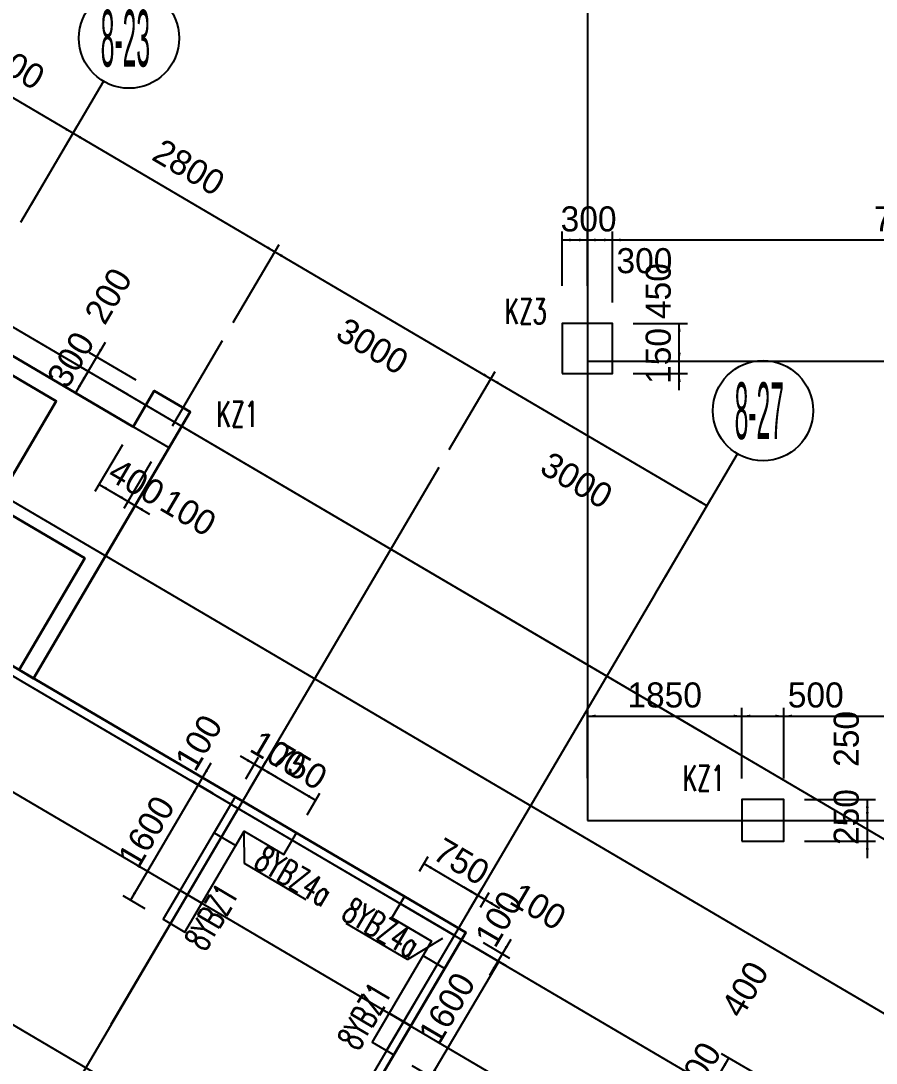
# Model space of a CAD drawing. Extents: x 19107 to 699106, y -67310 to 245688.
# Drawn here: x 627979 to 638214, y 164682 to 177162 of the extents above; entities that cross this region are included whole.
import ezdxf

# ---------------------------------------------------------------- set-up
doc = ezdxf.new("R2010")
doc.units = 0
doc.header["$LTSCALE"] = 100
doc.header["$MEASUREMENT"] = 0
for name, color, linetype in [('AXIS', 3, 'Continuous'), ('DIM', 3, 'Continuous'), ('DOTE', 253, 'Continuous'), ('L-AXIS', 3, 'Continuous'), ('wall-主楼', 2, 'Continuous'), ('小尺寸', 4, 'Continuous'), ('网格', 253, 'Continuous'), ('边缘构件标注', 1, 'Continuous')]:
    doc.layers.add(name, color=color, linetype=linetype)
doc.layers.add('Select Column Frame Line', color=7, linetype='Continuous', lineweight=0)
doc.layers.add('Select Column Frame Position', color=7, linetype='Continuous', lineweight=0)
doc.styles.get("Standard").update_dxf_attribs({"font": 'standard'})
doc.styles.add('汉字', font='汉字')
doc.dimstyles.get("Standard").update_dxf_attribs({"dimtxt": 300, "dimasz": 100, "dimexe": 100, "dimexo": 250, "dimgap": 100, "dimtad": 0, "dimtoh": 1, "dimdec": 0, "dimdsep": 46, "dimcen": 0.09, "dimclrt": 7, "dimadec": 0, "dimazin": 0, "dimtfac": 1, "dimtdec": 4, "dimtofl": 0, "dimtmove": 0, "dimatfit": 3, "dimfxl": 1, "dimtolj": 1, "dimtzin": 0, "dimarcsym": 0})

# ---------------------------------------------------------------- blocks, each defined once
blk = doc.blocks.new('*D5253')
at = {"layer": 'L-AXIS', "color": 0, "linetype": 'ByBlock', "lineweight": -2}
for p, q in [((633106, 172028), (633655, 172962)), ((633605, 172876), (636191, 171355)), ((635692, 170507), (636241, 171441))]:
    blk.add_line(p, q, dxfattribs=at)
for points in [[(633605, 172876), (633699, 172839), (633682, 172811)], [(636191, 171355), (636096, 171391), (636113, 171420)]]:
    blk.add_solid(points, dxfattribs=at)
at = {"layer": 'L-AXIS', "color": 7, "linetype": 'Continuous', "lineweight": -2, "insert": (634630, 171660), "char_height": 300, "width": 780, "attachment_point": 5, "rotation": 329.5454, "style": '汉字'}
blk.add_mtext('3000', dxfattribs=at)
blk = doc.blocks.new('*D2296')
at = {"layer": 'L-AXIS', "color": 0, "linetype": 'ByBlock', "lineweight": -2}
for p, q in [((628106, 174967), (628655, 175902)), ((628605, 175815), (631018, 174396)), ((630520, 173548), (631069, 174482))]:
    blk.add_line(p, q, dxfattribs=at)
for points in [[(628605, 175815), (628699, 175779), (628683, 175750)], [(631018, 174396), (630924, 174433), (630941, 174461)]]:
    blk.add_solid(points, dxfattribs=at)
at = {"layer": 'L-AXIS', "color": 7, "linetype": 'Continuous', "lineweight": -2, "insert": (629989, 175408), "char_height": 300, "width": 780, "attachment_point": 5, "rotation": 329.5454, "style": '汉字'}
blk.add_mtext('2800', dxfattribs=at)
blk = doc.blocks.new('*D2615')
at = {"layer": 'L-AXIS', "color": 0, "linetype": 'ByBlock', "lineweight": -2}
for p, q in [((626210, 176082), (626759, 177017)), ((626708, 176931), (628605, 175815)), ((628106, 174967), (628655, 175902))]:
    blk.add_line(p, q, dxfattribs=at)
for points in [[(626708, 176931), (626803, 176894), (626786, 176865)], [(628605, 175815), (628510, 175852), (628527, 175880)]]:
    blk.add_solid(points, dxfattribs=at)
at = {"layer": 'L-AXIS', "color": 7, "linetype": 'Continuous', "lineweight": -2, "insert": (627834, 176675), "char_height": 300, "width": 780, "attachment_point": 5, "rotation": 329.5454, "style": '汉字'}
blk.add_mtext('2200', dxfattribs=at)
blk = doc.blocks.new('_AXISO')
blk.add_circle((0, 0), 0.5)
blk = doc.blocks.new('*D2939')
at = {"layer": 'L-AXIS', "color": 0, "linetype": 'ByBlock', "lineweight": -2}
for p, q in [((630520, 173548), (631069, 174482)), ((631018, 174396), (633605, 172876)), ((633106, 172028), (633655, 172962))]:
    blk.add_line(p, q, dxfattribs=at)
for points in [[(631018, 174396), (631113, 174360), (631096, 174331)], [(633605, 172876), (633510, 172912), (633527, 172941)]]:
    blk.add_solid(points, dxfattribs=at)
at = {"layer": 'L-AXIS', "color": 7, "linetype": 'Continuous', "lineweight": -2, "insert": (632187, 173266), "char_height": 300, "width": 780, "attachment_point": 5, "rotation": 329.5454, "style": '汉字'}
blk.add_mtext('3000', dxfattribs=at)
blk = doc.blocks.new('*D2173')
at = {"layer": '小尺寸', "color": 0, "linetype": 'ByBlock', "lineweight": -2}
for p, q in [((630254, 168273), (630000, 167842)), ((630330, 167996), (630066, 168151)), ((630279, 167910), (630016, 168065))]:
    blk.add_line(p, q, dxfattribs=at)
for points in [[(630152, 168100), (630189, 168195), (630218, 168178)], [(630102, 168014), (630065, 167919), (630037, 167936)]]:
    blk.add_solid(points, dxfattribs=at)
at = {"layer": '小尺寸', "color": 7, "linetype": 'Continuous', "lineweight": -2, "insert": (630108, 168519), "char_height": 300, "width": 476.67, "attachment_point": 5, "rotation": 59.5454, "style": '汉字'}
blk.add_mtext('100', dxfattribs=at)
blk = doc.blocks.new('*D5170')
at = {"layer": '小尺寸', "color": 0, "linetype": 'ByBlock', "lineweight": -2}
for p, q in [((630102, 168014), (629291, 166635)), ((630279, 167910), (630016, 168065)), ((629468, 166531), (629205, 166686))]:
    blk.add_line(p, q, dxfattribs=at)
for points in [[(630102, 168014), (630065, 167919), (630037, 167936)], [(629291, 166635), (629327, 166729), (629356, 166713)]]:
    blk.add_solid(points, dxfattribs=at)
at = {"layer": '小尺寸', "color": 7, "linetype": 'Continuous', "lineweight": -2, "insert": (629481, 167451), "char_height": 300, "width": 685, "attachment_point": 5, "rotation": 59.5454, "style": '汉字'}
blk.add_mtext('1600', dxfattribs=at)
blk = doc.blocks.new('*D190')
at = {"layer": '小尺寸', "color": 0, "linetype": 'ByBlock', "lineweight": -2}
for p, q in [((630602, 168361), (631033, 168108)), ((630672, 168085), (630825, 168346)), ((630707, 167948), (630911, 168295))]:
    blk.add_line(p, q, dxfattribs=at)
for points in [[(630775, 168260), (630680, 168296), (630697, 168325)], [(630861, 168209), (630955, 168173), (630939, 168144)]]:
    blk.add_solid(points, dxfattribs=at)
at = {"layer": '小尺寸', "color": 7, "linetype": 'Continuous', "lineweight": -2, "insert": (631062, 168381), "char_height": 300, "width": 476.67, "attachment_point": 5, "rotation": 329.5454, "style": '汉字'}
blk.add_mtext('100', dxfattribs=at)
blk = doc.blocks.new('*D519')
at = {"layer": '小尺寸', "color": 0, "linetype": 'ByBlock', "lineweight": -2}
for p, q in [((630707, 167948), (630911, 168295)), ((630861, 168209), (631507, 167829)), ((631404, 167654), (631558, 167915))]:
    blk.add_line(p, q, dxfattribs=at)
for points in [[(630861, 168209), (630955, 168173), (630939, 168144)], [(631507, 167829), (631413, 167865), (631430, 167894)]]:
    blk.add_solid(points, dxfattribs=at)
at = {"layer": '小尺寸', "color": 7, "linetype": 'Continuous', "lineweight": -2, "insert": (631311, 168235), "char_height": 300, "width": 566.67, "attachment_point": 5, "rotation": 329.5454, "style": '汉字'}
blk.add_mtext('750', dxfattribs=at)
blk = doc.blocks.new('*D4368')
at = {"layer": '小尺寸', "color": 0, "linetype": 'ByBlock', "lineweight": -2}
for p, q in [((632748, 166980), (632852, 167157)), ((632802, 167071), (633448, 166691)), ((633344, 166514), (633499, 166777))]:
    blk.add_line(p, q, dxfattribs=at)
for points in [[(632802, 167071), (632896, 167035), (632879, 167006)], [(633448, 166691), (633354, 166727), (633370, 166756)]]:
    blk.add_solid(points, dxfattribs=at)
at = {"layer": '小尺寸', "color": 7, "linetype": 'Continuous', "lineweight": -2, "insert": (633252, 167096), "char_height": 300, "width": 566.67, "attachment_point": 5, "rotation": 329.5454, "style": '汉字'}
blk.add_mtext('750', dxfattribs=at)
blk = doc.blocks.new('*D4703')
at = {"layer": '小尺寸', "color": 0, "linetype": 'ByBlock', "lineweight": -2}
for p, q in [((633276, 166792), (633707, 166539)), ((633344, 166514), (633499, 166777)), ((633481, 166549), (633585, 166726))]:
    blk.add_line(p, q, dxfattribs=at)
for points in [[(633448, 166691), (633354, 166727), (633370, 166756)], [(633534, 166640), (633629, 166604), (633612, 166575)]]:
    blk.add_solid(points, dxfattribs=at)
at = {"layer": '小尺寸', "color": 7, "linetype": 'Continuous', "lineweight": -2, "insert": (634170, 166557), "char_height": 300, "width": 476.67, "attachment_point": 5, "rotation": 329.5454, "style": '汉字'}
blk.add_mtext('100', dxfattribs=at)
blk = doc.blocks.new('*D5032')
at = {"layer": '小尺寸', "color": 0, "linetype": 'ByBlock', "lineweight": -2}
for p, q in [((633511, 166125), (633827, 165940)), ((633842, 166163), (633589, 165732)), ((633375, 166090), (633776, 165854))]:
    blk.add_line(p, q, dxfattribs=at)
for points in [[(633741, 165990), (633777, 166085), (633806, 166068)], [(633690, 165904), (633654, 165810), (633625, 165826)]]:
    blk.add_solid(points, dxfattribs=at)
at = {"layer": '小尺寸', "color": 7, "linetype": 'Continuous', "lineweight": -2, "insert": (633697, 166409), "char_height": 300, "width": 476.67, "attachment_point": 5, "rotation": 59.5454, "style": '汉字'}
blk.add_mtext('100', dxfattribs=at)
blk = doc.blocks.new('*D60')
at = {"layer": '小尺寸', "color": 0, "linetype": 'ByBlock', "lineweight": -2}
for p, q in [((633382, 166085), (633784, 165849)), ((633698, 165900), (632887, 164520)), ((632657, 164655), (632973, 164470))]:
    blk.add_line(p, q, dxfattribs=at)
for points in [[(633698, 165900), (633661, 165805), (633633, 165822)], [(632887, 164520), (632923, 164615), (632952, 164598)]]:
    blk.add_solid(points, dxfattribs=at)
at = {"layer": '小尺寸', "color": 7, "linetype": 'Continuous', "lineweight": -2, "insert": (633077, 165337), "char_height": 300, "width": 685, "attachment_point": 5, "rotation": 59.5454, "style": '汉字'}
blk.add_mtext('1600', dxfattribs=at)
blk = doc.blocks.new('*D4108')
at = {"layer": 'DIM', "color": 0, "linetype": 'ByBlock', "lineweight": -2}
for p, q in [((636608, 168088), (636608, 168938)), ((637108, 168088), (637108, 168938)), ((636608, 168838), (637108, 168838))]:
    blk.add_line(p, q, dxfattribs=at)
for points in [[(636608, 168838), (636708, 168855), (636708, 168821)], [(637108, 168838), (637008, 168821), (637008, 168855)]]:
    blk.add_solid(points, dxfattribs=at)
at = {"layer": 'DIM', "color": 7, "linetype": 'Continuous', "lineweight": -2, "insert": (637491, 169088), "char_height": 300, "width": 566.67, "attachment_point": 5, "style": '汉字'}
blk.add_mtext('500', dxfattribs=at)
blk = doc.blocks.new('*D4446')
at = {"layer": 'DIM', "color": 0, "linetype": 'ByBlock', "lineweight": -2}
for p, q in [((637358, 167838), (638208, 167838)), ((638108, 167838), (638108, 167588)), ((637358, 167588), (638208, 167588))]:
    blk.add_line(p, q, dxfattribs=at)
for points in [[(638108, 167838), (638125, 167738), (638091, 167738)], [(638108, 167588), (638091, 167688), (638125, 167688)]]:
    blk.add_solid(points, dxfattribs=at)
at = {"layer": 'DIM', "color": 7, "linetype": 'Continuous', "lineweight": -2, "insert": (637858, 168564), "char_height": 300, "width": 566.67, "attachment_point": 5, "rotation": 90, "style": '汉字'}
blk.add_mtext('250', dxfattribs=at)
blk = doc.blocks.new('*D4791')
at = {"layer": 'DIM', "color": 0, "linetype": 'ByBlock', "lineweight": -2}
for p, q in [((638108, 167788), (638108, 167138)), ((637358, 167588), (638208, 167588)), ((637358, 167338), (638208, 167338))]:
    blk.add_line(p, q, dxfattribs=at)
for points in [[(638108, 167588), (638091, 167688), (638125, 167688)], [(638108, 167338), (638125, 167238), (638091, 167238)]]:
    blk.add_solid(points, dxfattribs=at)
at = {"layer": 'DIM', "color": 7, "linetype": 'Continuous', "lineweight": -2, "insert": (637858, 167628), "char_height": 300, "width": 566.67, "attachment_point": 5, "rotation": 90, "style": '汉字'}
blk.add_mtext('250', dxfattribs=at)
blk = doc.blocks.new('*D2337')
at = {"layer": 'DIM', "color": 0, "linetype": 'ByBlock', "lineweight": -2}
for p, q in [((636451, 164745), (636248, 164400)), ((636925, 164466), (636365, 164795)), ((636723, 164121), (636162, 164451))]:
    blk.add_line(p, q, dxfattribs=at)
for points in [[(636451, 164745), (636415, 164650), (636386, 164667)], [(636248, 164400), (636285, 164495), (636313, 164478)]]:
    blk.add_solid(points, dxfattribs=at)
at = {"layer": 'DIM', "color": 7, "linetype": 'Continuous', "lineweight": -2, "insert": (636644, 165567), "char_height": 300, "width": 576.67, "attachment_point": 5, "rotation": 59.5454, "style": '汉字'}
blk.add_mtext('400', dxfattribs=at)
blk = doc.blocks.new('*D2646')
at = {"layer": 'DIM', "color": 0, "linetype": 'ByBlock', "lineweight": -2}
for p, q in [((636350, 164572), (636096, 164141)), ((636672, 164035), (636112, 164364)), ((636723, 164121), (636162, 164451))]:
    blk.add_line(p, q, dxfattribs=at)
for points in [[(636248, 164400), (636285, 164495), (636313, 164478)], [(636198, 164314), (636161, 164219), (636133, 164236)]]:
    blk.add_solid(points, dxfattribs=at)
at = {"layer": 'DIM', "color": 7, "linetype": 'Continuous', "lineweight": -2, "insert": (636077, 164601), "char_height": 300, "width": 476.67, "attachment_point": 5, "rotation": 59.5454, "style": '汉字'}
blk.add_mtext('100', dxfattribs=at)
blk = doc.blocks.new('*D1064')
at = {"layer": 'DIM', "color": 0, "linetype": 'ByBlock', "lineweight": -2}
for p, q in [((634458, 173988), (634458, 174638)), ((634758, 173988), (634758, 174638)), ((634458, 174538), (634758, 174538))]:
    blk.add_line(p, q, dxfattribs=at)
for points in [[(634458, 174538), (634558, 174555), (634558, 174521)], [(634758, 174538), (634658, 174521), (634658, 174555)]]:
    blk.add_solid(points, dxfattribs=at)
at = {"layer": 'DIM', "color": 7, "linetype": 'Continuous', "lineweight": -2, "insert": (634773, 174788), "char_height": 300, "width": 566.67, "attachment_point": 5, "style": '汉字'}
blk.add_mtext('300', dxfattribs=at)
blk = doc.blocks.new('*D1382')
at = {"layer": 'DIM', "color": 0, "linetype": 'ByBlock', "lineweight": -2}
for p, q in [((634758, 173988), (634758, 174638)), ((635058, 173988), (635058, 174638)), ((634758, 174538), (635058, 174538))]:
    blk.add_line(p, q, dxfattribs=at)
for points in [[(634758, 174538), (634858, 174555), (634858, 174521)], [(635058, 174538), (634958, 174521), (634958, 174555)]]:
    blk.add_solid(points, dxfattribs=at)
at = {"layer": 'DIM', "color": 7, "linetype": 'Continuous', "lineweight": -2, "insert": (635441, 174288), "char_height": 300, "width": 566.67, "attachment_point": 5, "style": '汉字'}
blk.add_mtext('300', dxfattribs=at)
blk = doc.blocks.new('*D4309')
at = {"layer": 'DIM', "color": 0, "linetype": 'ByBlock', "lineweight": -2}
for p, q in [((635858, 172738), (635858, 173288)), ((635308, 173088), (635958, 173088)), ((635308, 172938), (635958, 172938))]:
    blk.add_line(p, q, dxfattribs=at)
for points in [[(635858, 173088), (635841, 173188), (635875, 173188)], [(635858, 172938), (635875, 172838), (635841, 172838)]]:
    blk.add_solid(points, dxfattribs=at)
at = {"layer": 'DIM', "color": 7, "linetype": 'Continuous', "lineweight": -2, "insert": (635608, 173149), "char_height": 300, "width": 476.67, "attachment_point": 5, "rotation": 90, "style": '汉字'}
blk.add_mtext('150', dxfattribs=at)
blk = doc.blocks.new('*D4634')
at = {"layer": 'DIM', "color": 0, "linetype": 'ByBlock', "lineweight": -2}
for p, q in [((635308, 173538), (635958, 173538)), ((635858, 173088), (635858, 173538)), ((635308, 173088), (635958, 173088))]:
    blk.add_line(p, q, dxfattribs=at)
for points in [[(635858, 173538), (635875, 173438), (635841, 173438)], [(635858, 173088), (635841, 173188), (635875, 173188)]]:
    blk.add_solid(points, dxfattribs=at)
at = {"layer": 'DIM', "color": 7, "linetype": 'Continuous', "lineweight": -2, "insert": (635608, 173926), "char_height": 300, "width": 576.67, "attachment_point": 5, "rotation": 90, "style": '汉字'}
blk.add_mtext('450', dxfattribs=at)
blk = doc.blocks.new('*D3214')
at = {"layer": 'DIM', "color": 0, "linetype": 'ByBlock', "lineweight": -2}
for p, q in [((628987, 173309), (628683, 172792)), ((629360, 172858), (628800, 173188)), ((629259, 172686), (628698, 173015))]:
    blk.add_line(p, q, dxfattribs=at)
for points in [[(628886, 173137), (628922, 173232), (628951, 173215)], [(628785, 172965), (628748, 172870), (628720, 172887)]]:
    blk.add_solid(points, dxfattribs=at)
at = {"layer": 'DIM', "color": 7, "linetype": 'Continuous', "lineweight": -2, "insert": (629026, 173868), "char_height": 300, "width": 566.67, "attachment_point": 5, "rotation": 59.5454, "style": '汉字'}
blk.add_mtext('200', dxfattribs=at)
blk = doc.blocks.new('*D3527')
at = {"layer": 'DIM', "color": 0, "linetype": 'ByBlock', "lineweight": -2}
for p, q in [((629259, 172686), (628698, 173015)), ((628785, 172965), (628633, 172706)), ((629107, 172427), (628546, 172757))]:
    blk.add_line(p, q, dxfattribs=at)
for points in [[(628785, 172965), (628748, 172870), (628720, 172887)], [(628633, 172706), (628669, 172801), (628698, 172784)]]:
    blk.add_solid(points, dxfattribs=at)
at = {"layer": 'DIM', "color": 7, "linetype": 'Continuous', "lineweight": -2, "insert": (628577, 173105), "char_height": 300, "width": 566.67, "attachment_point": 5, "rotation": 59.5454, "style": '汉字'}
blk.add_mtext('300', dxfattribs=at)
blk = doc.blocks.new('*D3898')
at = {"layer": 'DIM', "color": 0, "linetype": 'ByBlock', "lineweight": -2}
for p, q in [((629196, 172085), (628866, 171525)), ((629540, 171882), (629211, 171322)), ((628917, 171611), (629262, 171408))]:
    blk.add_line(p, q, dxfattribs=at)
for points in [[(628917, 171611), (629011, 171575), (628995, 171546)], [(629262, 171408), (629167, 171445), (629184, 171473)]]:
    blk.add_solid(points, dxfattribs=at)
at = {"layer": 'DIM', "color": 7, "linetype": 'Continuous', "lineweight": -2, "insert": (629363, 171639), "char_height": 300, "width": 576.67, "attachment_point": 5, "rotation": 329.5454, "style": '汉字'}
blk.add_mtext('400', dxfattribs=at)
blk = doc.blocks.new('*D1586')
at = {"layer": 'DIM', "color": 0, "linetype": 'ByBlock', "lineweight": -2}
for p, q in [((629540, 171882), (629211, 171322)), ((629627, 171832), (629297, 171271)), ((629089, 171510), (629520, 171256))]:
    blk.add_line(p, q, dxfattribs=at)
for points in [[(629262, 171408), (629167, 171445), (629184, 171473)], [(629348, 171358), (629442, 171321), (629426, 171292)]]:
    blk.add_solid(points, dxfattribs=at)
at = {"layer": 'DIM', "color": 7, "linetype": 'Continuous', "lineweight": -2, "insert": (629983, 171274), "char_height": 300, "width": 476.67, "attachment_point": 5, "rotation": 329.5454, "style": '汉字'}
blk.add_mtext('100', dxfattribs=at)
blk = doc.blocks.new('*D4707')
at = {"layer": 'DIM', "color": 0, "linetype": 'ByBlock', "lineweight": -2}
for p, q in [((634758, 168094), (634758, 168938)), ((636608, 168088), (636608, 168938)), ((634758, 168838), (636608, 168838))]:
    blk.add_line(p, q, dxfattribs=at)
for points in [[(634758, 168838), (634858, 168855), (634858, 168821)], [(636608, 168838), (636508, 168821), (636508, 168855)]]:
    blk.add_solid(points, dxfattribs=at)
at = {"layer": 'DIM', "color": 7, "linetype": 'Continuous', "lineweight": -2, "insert": (635683, 169088), "char_height": 300, "width": 690, "attachment_point": 5, "style": '汉字'}
blk.add_mtext('1850', dxfattribs=at)
blk = doc.blocks.new('*D5039')
at = {"layer": 'DIM', "color": 0, "linetype": 'ByBlock', "lineweight": -2}
for p, q in [((637108, 168088), (637108, 168938)), ((642258, 168088), (642258, 168938)), ((637108, 168838), (642258, 168838))]:
    blk.add_line(p, q, dxfattribs=at)
for points in [[(637108, 168838), (637208, 168855), (637208, 168821)], [(642258, 168838), (642158, 168821), (642158, 168855)]]:
    blk.add_solid(points, dxfattribs=at)
at = {"layer": 'DIM', "color": 7, "linetype": 'Continuous', "lineweight": -2, "insert": (639683, 169088), "char_height": 300, "width": 775, "attachment_point": 5, "style": '汉字'}
blk.add_mtext('5150', dxfattribs=at)
blk = doc.blocks.new('*D5311')
at = {"layer": 'DIM', "color": 0, "linetype": 'ByBlock', "lineweight": -2}
for p, q in [((635058, 173788), (635058, 174638)), ((642208, 173788), (642208, 174638)), ((635058, 174538), (642208, 174538))]:
    blk.add_line(p, q, dxfattribs=at)
for points in [[(635058, 174538), (635158, 174555), (635158, 174521)], [(642208, 174538), (642108, 174521), (642108, 174555)]]:
    blk.add_solid(points, dxfattribs=at)
at = {"layer": 'DIM', "color": 7, "linetype": 'Continuous', "lineweight": -2, "insert": (638633, 174788), "char_height": 300, "width": 775, "attachment_point": 5, "style": '汉字'}
blk.add_mtext('7150', dxfattribs=at)

msp = doc.modelspace()

# ---------------------------------------------------------------- linework, layer by layer
at = {"color": 6, "lineweight": 30}
msp.add_lwpolyline([(611161.6, 168246), (624436.4, 160440.7), (623524.5, 158888.8), (626802, 156961.7), (628930.7, 160582.3), (629706.6, 160126.1), (633303.1, 166247.8), (625803.9, 170657.2), (626716.2, 172208.8), (624819.7, 173323.9), (625782.8, 174961.8), (623196.7, 176482.4), (622233.6, 174844.5), (620337.2, 175959.6), (619424.8, 174407.9), (609339.1, 180338.1)], dxfattribs=at)
at = {"color": 3, "lineweight": 30}
msp.add_lwpolyline([(625529.3, 174530.8), (629322.3, 172300.6), (629575.7, 172731.6), (630006.7, 172478.2), (628131.3, 169288.7), (627958.9, 169390), (628744.6, 170726.2), (626589.5, 171993.3), (626716.2, 172208.8), (627793.7, 171575.3), (628402, 172609.7), (625428, 174358.3), (625529.3, 174530.8)], dxfattribs=at)
at = {"layer": 'DOTE'}
for p, q in [((634758.1, 216271.9), (634758.1, 167587.9)), ((591333.7, 194985.1), (636237, 168582.9)), ((589509, 191881.8), (639200.8, 162664)), ((596515.9, 183585.7), (636394.7, 160137.8)), ((623267.7, 176208.6), (640044, 166344.4)), ((620458.9, 175772), (639131.7, 164792.8)), ((629793.8, 172313.4), (630393.1, 173332.7)), ((618938.3, 173185.9), (637611.1, 162206.7)), ((634758.1, 173087.9), (664518.6, 173087.9)), ((632979.2, 171812.1), (627995.6, 163336.2)), ((635565.3, 170291.5), (626684.5, 155187.6)), ((634758.1, 167587.9), (664518.6, 167587.9))]:
    msp.add_line(p, q, dxfattribs=at)
at = {"layer": 'L-AXIS'}
for p, q in [((627979.4, 174751.9), (628970.1, 176436.7)), ((635565.3, 170291.5), (636555.9, 171976.3))]:
    msp.add_line(p, q, dxfattribs=at)
at = {"layer": 'Select Column Frame Line', "color": 200, "linetype": 'Continuous', "lineweight": -3}
for p, q in [((630655.1, 167070.2), (630651.6, 167458.8)), ((631391.5, 166637.1), (630655.1, 167070.2))]:
    msp.add_line(p, q, dxfattribs=at)
at = {"layer": 'Select Column Frame Position', "color": 7, "linetype": 'Continuous', "lineweight": -3}
for points in [[(634458.1, 172937.9), (635058.1, 172937.9), (635058.1, 173537.9), (634458.1, 173537.9), (634458.1, 172937.9)], [(629575.7, 172731.6), (630006.7, 172478.2), (629753.3, 172047.2), (629322.3, 172300.6), (629575.7, 172731.6)], [(636608.1, 167337.9), (637108.1, 167337.9), (637108.1, 167837.9), (636608.1, 167837.9), (636608.1, 167337.9)]]:
    msp.add_lwpolyline(points, dxfattribs=at)
at = {"layer": 'Select Column Frame Position', "color": 235, "linetype": 'Continuous', "lineweight": -3}
for points in [[(630545, 167869.5), (630291.6, 167438.4), (630550.2, 167286.4), (630651.6, 167458.8), (631125.7, 167180), (631277.7, 167438.6), (630545, 167869.5)], [(629886.1, 166748.8), (629683.4, 166404), (629942, 166252), (630144.7, 166596.8), (629886.1, 166748.8)], [(633303.5, 166247.5), (633050.1, 165816.5), (632791.5, 165968.6), (632892.9, 166141), (632418.7, 166419.7), (632570.8, 166678.3), (633303.5, 166247.5)], [(632386, 165278.9), (632183.3, 164934.1), (632441.9, 164782.1), (632644.6, 165126.9), (632386, 165278.9)]]:
    msp.add_lwpolyline(points, dxfattribs=at)
at = {"layer": 'wall-主楼'}
for points in [[(631277.7, 167438.6), (630545, 167869.5), (629683.4, 166404), (629942, 166252), (630651.6, 167458.8), (631125.7, 167180)], [(632892.9, 166141), (632183.3, 164934.1), (632441.9, 164782.1), (633303.5, 166247.5), (632570.8, 166678.4), (632418.7, 166419.7)]]:
    msp.add_lwpolyline(points, close=True, dxfattribs=at)
at = {"layer": '网格'}
for p, q in [((626184.2, 170317.5), (627994.3, 169253.3)), ((627994.3, 169253.3), (630580.5, 167732.6)), ((629769.6, 166353.3), (630580.5, 167732.6)), ((630580.5, 167732.6), (631227.1, 167352.4)), ((631227.1, 167352.4), (632520.1, 166592.1)), ((632512.5, 166596.6), (633159, 166216.5)), ((633166.6, 166212), (632520.1, 166592.1)), ((629060, 165146.5), (629769.6, 166353.3)), ((632355.7, 164832.8), (633166.6, 166212))]:
    msp.add_line(p, q, dxfattribs=at)
at = {"layer": '边缘构件标注', "color": 200}
for q in [(631870.9, 166355.3), (633029.7, 166176.5)]:
    msp.add_line((632607.4, 165922.2), q, dxfattribs=at)

# ---------------------------------------------------------------- block references
at = {"layer": 'AXIS'}
ref = msp.add_blockref('_AXISO', (629274.2, 176953.9), dxfattribs=dict(at, xscale=1200.000000000114, yscale=1200, rotation=359.9996457873818))
ref.add_attrib('A', '8-23', (628934.8, 176614.5), dxfattribs={"height": 678.82, "style": '汉字', "width": 0.325})
ref = msp.add_blockref('_AXISO', (636860, 172493.6), dxfattribs=dict(at, xscale=1200.000000000114, yscale=1200, rotation=359.9996457873818))
ref.add_attrib('A', '8-27', (636520.6, 172154.1), dxfattribs={"height": 678.82, "style": '汉字', "width": 0.325})

# ---------------------------------------------------------------- texts
at = {"color": 200, "linetype": 'Continuous', "lineweight": -3, "width": 0.7}
for s, p in [('KZ3', (633768.4, 173533.4)), ('KZ1', (630321.2, 172302)), ('KZ1', (635901, 167944))]:
    msp.add_text(s, height=300, dxfattribs=at).set_placement(p)
for s, rotation, p in [('8YBZ4a', 329.54537, (630751.9, 167037)), ('8YBZ1', 59.54537, (630183.1, 166006.3)), ('8YBZ4a', 329.54537, (631799.8, 166420.9)), ('8YBZ1', 59.54537, (632014.2, 164818.4))]:
    msp.add_text(s, height=300, rotation=rotation, dxfattribs=at).set_placement(p)

# ---------------------------------------------------------------- dimensions: what is measured, and where the dimension line sits
at = {"layer": 'DIM', "color": 200}
for p1, p2, distance, picture, middle in [((634458.1, 173737.9), (634758.1, 173737.9), 800, '*D1064', (634240, 174787.9)), ((634758.1, 173737.9), (635058.1, 173737.9), 800, '*D1382', (634908.1, 174287.9)), ((635058.1, 173087.9), (635058.1, 173537.9), -800, '*D4634', (635608.1, 173312.9)), ((629575.7, 172731.6), (629474.3, 172559.2), -800, '*D3214', (628781.1, 173451.8)), ((629474.3, 172559.2), (629322.3, 172300.6), -800, '*D3527', (628306.6, 172644.8)), ((635058.1, 172937.9), (635058.1, 173087.9), -800, '*D4309', (635608.1, 172736)), ((629322.3, 172300.6), (629667.1, 172097.8), -800, '*D3898', (628855.5, 171937)), ((629667.1, 172097.8), (629753.3, 172047.2), -800, '*D1586', (629648.6, 171470.7)), ((637140.8, 164339.3), (636938, 163994.5), -800, '*D2337', (636346.2, 165059.5)), ((636938, 163994.5), (636887.3, 163908.3), -800, '*D2646', (635879.9, 164266.4))]:
    dim = msp.add_aligned_dim(p1=p1, p2=p2, distance=distance, dimstyle='Standard', dxfattribs=at)
    dim.commit()
    dim.dimension.update_dxf_attribs({"geometry": picture, "text_midpoint": middle})
for base, p1, p2, picture, middle in [((642208.1, 174537.9), (635058.1, 173537.9), (642208.1, 173537.9), '*D5311', (638633.1, 174787.9)), ((636608.1, 168837.9), (634758.1, 167843.9), (636608.1, 167837.9), '*D4707', (635683.1, 169087.9)), ((637108.1, 168837.9), (636608.1, 167837.9), (637108.1, 167837.9), '*D4108', (636858.1, 169087.9)), ((642258.1, 168837.9), (637108.1, 167837.9), (642258.1, 167837.9), '*D5039', (639683.1, 169087.9))]:
    dim = msp.add_linear_dim(base=base, p1=p1, p2=p2, dimstyle='Standard', dxfattribs=at)
    dim.commit()
    dim.dimension.update_dxf_attribs({"geometry": picture, "text_midpoint": middle})
for base, p1, p2, picture, middle in [((638108.1, 167587.9), (637108.1, 167837.9), (637108.1, 167587.9), '*D4446', (637858.1, 168056)), ((638108.1, 167337.9), (637108.1, 167587.9), (637108.1, 167337.9), '*D4791', (637858.1, 167119.9))]:
    dim = msp.add_linear_dim(base=base, p1=p1, p2=p2, angle=270, dimstyle='Standard', dxfattribs=at)
    dim.commit()
    dim.dimension.update_dxf_attribs({"geometry": picture, "text_midpoint": middle})
at = {"layer": 'L-AXIS'}
for base, p1, p2, picture, middle in [((628604.8, 175815.4), (626083, 175866.9), (627979.4, 174751.9), '*D2615', (627833.9, 176674.7)), ((631018.5, 174396.2), (627979.4, 174751.9), (630393.1, 173332.7), '*D2296', (629989, 175407.5)), ((633604.6, 172875.7), (630393.1, 173332.7), (632979.2, 171812.1), '*D2939', (632187.5, 173266)), ((636190.7, 171355.1), (632979.2, 171812.1), (635565.3, 170291.5), '*D5253', (634630, 171660.2))]:
    dim = msp.add_linear_dim(base=base, p1=p1, p2=p2, angle=329.54537, dimstyle='Standard', dxfattribs=at)
    dim.commit()
    dim.dimension.update_dxf_attribs({"geometry": picture, "text_midpoint": middle})
at = {"layer": '小尺寸'}
for base, p1, p2, angle, picture, middle in [((630101.8, 168014.1), (630545, 167869.5), (630494.3, 167783.3), 59.54537, '*D2173', (629911.6, 168183.9)), ((630860.8, 168209.2), (630545, 167869.5), (630580.5, 167732.6), 149.54537, '*D190', (630727.2, 168577.7)), ((631507.3, 167829), (630580.5, 167732.6), (631277.7, 167438.6), 149.54537, '*D519', (631310.7, 168234.6)), ((629290.8, 166634.8), (630494.3, 167783.3), (629683.4, 166404), 59.54537, '*D5170', (629480.8, 167451.2)), ((633448.2, 166690.9), (632621.5, 166764.6), (633217.3, 166298.2), 329.54537, '*D4368', (633251.7, 167096.5)), ((633534.4, 166640.2), (633217.3, 166298.2), (633354.2, 166333.7), 329.54537, '*D4703', (633835.2, 166753.4)), ((633690.1, 165904.2), (633295.9, 166252), (633159, 166216.5), 59.54537, '*D5032', (633500, 166074)), ((632886.8, 164520.5), (633166.6, 166212), (632441.9, 164782.1), 59.54537, '*D60', (633076.7, 165336.8))]:
    dim = msp.add_linear_dim(base=base, p1=p1, p2=p2, angle=angle, dimstyle='Standard', dxfattribs=at)
    dim.commit()
    dim.dimension.update_dxf_attribs({"geometry": picture, "text_midpoint": middle})

doc.saveas('drawing.dxf')
